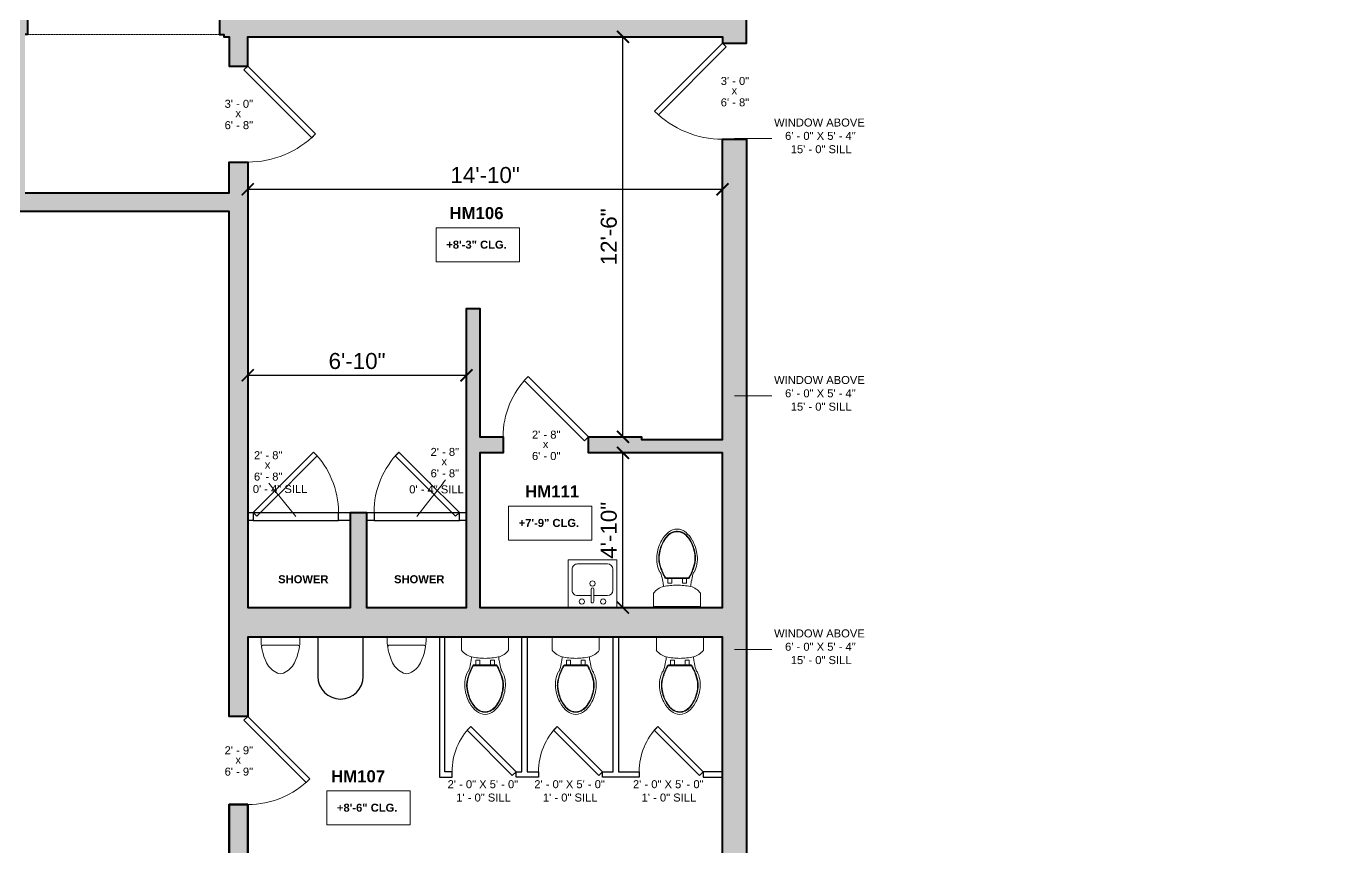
# Model space of a CAD drawing. Header units: inches. Extents: x -2078 to 106214, y -964 to 6385.
# Drawn here: x 73225.8 to 73717.9, y 3509.5 to 3817.1 of the extents above; entities that cross this region are included whole.
import ezdxf

# ---------------------------------------------------------------- set-up
doc = ezdxf.new("R2010")
doc.units = ezdxf.units.IN
doc.header["$MEASUREMENT"] = 0
doc.linetypes.add('Overhead', pattern=[0.15625, 0.09375, -0.0625])
for name, color, linetype, lineweight in [('A-ANNO', 2, 'Continuous', 5), ('A-ANNO-DIMS', 1, 'Continuous', 9), ('A-DETAIL-2', 20, 'Continuous', 25), ('A-DETL-THIN', 151, 'Continuous', 9), ('A-DOOR', 1, 'Continuous', 18), ('A-FIXT', 150, 'Continuous', 9), ('A-GENM', 13, 'Continuous', 9), ('A-WALL', 3, 'Continuous', 40)]:
    doc.layers.add(name, color=color, linetype=linetype, lineweight=lineweight)
doc.layers.add('A-HATCH', color=9, linetype='Continuous')
doc.styles.add('Arial_1', font='arial.ttf', dxfattribs={"height": 0.0625})
doc.styles.add('Arial_2', font='arial.ttf', dxfattribs={"height": 3})
doc.styles.add('Arial_B', font='arialbd.ttf', dxfattribs={"height": 4.5})
doc.styles.add('Arial_B_1', font='arialbd.ttf', dxfattribs={"height": 3})
doc.styles.add('JC', font='arial.ttf', dxfattribs={"height": 0.125})
doc.dimstyles.new('JC-DIMS', dxfattribs={"dimtxt": 0.125, "dimasz": 0.09375, "dimexe": 0.09375, "dimexo": 0.09375, "dimgap": 0.046875, "dimtad": 1, "dimdec": 1, "dimzin": 0, "dimdsep": 46, "dimlunit": 4, "dimtxsty": 'JC', "dimblk": 'ARCHTICK', "dimcen": 0.09, "dimclrd": 1, "dimclre": 1, "dimclrt": 256, "dimadec": 0, "dimazin": 0, "dimtfac": 1, "dimtdec": 1, "dimtofl": 0, "dimtmove": 1, "dimatfit": 3, "dimfxl": 1, "dimtolj": 1, "dimtzin": 0, "dimarcsym": 0})

# ---------------------------------------------------------------- blocks, each defined once
blk = doc.blocks.new('JC_DOOR_SINGLE PANEL - SINGLE DOOR-1455489-EXISTING FLOOR PLAN _HAMILTON GYM_')
at = {"layer": 'A-DOOR', "lineweight": 30}
for p, q in [((-8.25, -25.42), (15.09, -2.09)), ((16.5, -3.5), (-6.83, -26.83)), ((15.09, -2.09), (16.5, -3.5)), ((-6.83, -26.83), (-8.25, -25.42))]:
    blk.add_line(p, q, dxfattribs=at)
at = {"layer": 'A-DOOR', "lineweight": 9}
blk.add_arc((16.5, -3.5), 33, 180, 225, dxfattribs=at)
blk = doc.blocks.new('JC_SINGLE DOOR-NO TRIM - SINGLE DOOR-1483069-EXISTING FLOOR PLAN _HAMILTON GYM_')
at = {"layer": 'A-DOOR', "lineweight": 30}
for p, q in [((-6.63, 24.13), (-8.04, 22.71)), ((-8.04, 22.71), (14.59, 0.09)), ((16, 1.5), (-6.63, 24.13)), ((14.59, 0.09), (16, 1.5))]:
    blk.add_line(p, q, dxfattribs=at)
at = {"layer": 'A-DOOR', "lineweight": 9}
blk.add_arc((16, 1.5), 32, 135, 180, dxfattribs=at)
blk = doc.blocks.new('JC_SINGLE DOOR-NO TRIM - SINGLE DOOR-1483070-EXISTING FLOOR PLAN _HAMILTON GYM_')
at = {"layer": 'A-DOOR', "lineweight": 30}
for p, q in [((-8.04, -22.71), (14.59, -0.09)), ((16, -1.5), (-6.63, -24.13)), ((14.59, -0.09), (16, -1.5)), ((-6.63, -24.13), (-8.04, -22.71))]:
    blk.add_line(p, q, dxfattribs=at)
at = {"layer": 'A-DOOR', "lineweight": 9}
blk.add_arc((16, -1.5), 32, 180, 225, dxfattribs=at)
blk = doc.blocks.new('JC_SINGLE DOOR-NO TRIM - SINGLE DOOR-1468841-EXISTING FLOOR PLAN _HAMILTON GYM_')
at = {"layer": 'A-DOOR', "lineweight": 30}
for p, q in [((-6.63, 25.63), (-8.04, 24.21)), ((16, 3), (-6.63, 25.63)), ((-8.04, 24.21), (14.59, 1.59)), ((14.59, 1.59), (16, 3))]:
    blk.add_line(p, q, dxfattribs=at)
at = {"layer": 'A-DOOR', "lineweight": 9}
blk.add_arc((16, 3), 32, 135, 180, dxfattribs=at)
blk = doc.blocks.new('JC_SINGLE DOOR-NO TRIM - SINGLE DOOR-1456410-EXISTING FLOOR PLAN _HAMILTON GYM_')
at = {"layer": 'A-DOOR', "lineweight": 30}
for p, q in [((-8.87, -27.54), (16.59, -2.09)), ((18, -3.5), (-7.46, -28.96)), ((16.59, -2.09), (18, -3.5)), ((-7.46, -28.96), (-8.87, -27.54))]:
    blk.add_line(p, q, dxfattribs=at)
at = {"layer": 'A-DOOR', "lineweight": 9}
blk.add_arc((18, -3.5), 36, 180, 225, dxfattribs=at)
blk = doc.blocks.new('JC_OPENING DOOR - OPENING DOOR-1456730-EXISTING FLOOR PLAN _HAMILTON GYM_')
at = {"layer": 'A-DOOR', "linetype": 'Overhead'}
for p, q in [((35.68, 5), (-36.32, 5)), ((-36.32, -5), (35.68, -5))]:
    blk.add_line(p, q, dxfattribs=at)
at = {"layer": 'A-DOOR'}
for p, q in [((-36.32, 5), (-36.32, -5)), ((35.68, -5), (35.68, 5))]:
    blk.add_line(p, q, dxfattribs=at)
blk = doc.blocks.new('JC_DOOR_SINGLE PANEL - SINGLE DOOR-1488180-EXISTING FLOOR PLAN _HAMILTON GYM_')
at = {"layer": 'A-DOOR', "lineweight": 30}
for p, q in [((-7.46, 29.96), (-8.87, 28.54)), ((18, 4.5), (-7.46, 29.96)), ((-8.87, 28.54), (16.59, 3.09)), ((16.59, 3.09), (18, 4.5))]:
    blk.add_line(p, q, dxfattribs=at)
at = {"layer": 'A-DOOR', "lineweight": 9}
blk.add_arc((18, 4.5), 36, 135, 180, dxfattribs=at)
blk = doc.blocks.new('BEST_Toilet-Floor_Mount-KOHLER-Cimarron-K-5310 - Not A Type-See Type Catalog-832360-EXISTING FLOOR PLAN _HAMILTON GYM_')
at = {"layer": 'A-FIXT'}
for p, q in [((8.81, -1), (-8.81, -1)), ((-8.81, -1), (-8.81, -5.97)), ((8.81, -5.97), (8.81, -1)), ((-3.52, -9.7), (-1.99, -9.7)), ((-3.52, -9.7), (-3.52, -11.48)), ((-1.99, -11.48), (-1.99, -9.7)), ((1.99, -9.7), (3.52, -9.7)), ((1.99, -9.7), (1.99, -11.48)), ((3.52, -11.48), (3.52, -9.7)), ((4.25, -11.48), (-4.3, -11.48)), ((4.25, -11.78), (-4.3, -11.78))]:
    blk.add_line(p, q, dxfattribs=at)
for centre, radius, start, end in [((-3.19, -1.64), 7.1, 217.5906, 254.5518), ((-23.44, -6.86), 18.43, 349.205, 354.9347), ((0.79, 24.01), 33.02, 259.7563, 268.6223), ((-0.79, 24.01), 33.02, 271.3777, 280.2437), ((3.19, -1.64), 7.1, 285.4482, 322.4094), ((23.44, -6.86), 18.43, 185.0653, 190.795), ((3.26, -18.83), 10.9, 157.4214, 190.5786), ((-3.34, -16.09), 3.75, 141.6816, 157.4214), ((-7.65, -12.68), 1.75, 321.6816, 345.6648), ((-51.02, -1.6), 46.51, 345.6648, 349.205), ((-4.3, -11.77), 0.299, 90, 175.6962), ((4.25, -11.77), 0.299, 4.3025, 90), ((51.02, -1.6), 46.51, 190.795, 194.3352), ((7.65, -12.68), 1.75, 194.3352, 218.3184), ((3.34, -16.09), 3.75, 22.5786, 38.3184), ((-3.26, -18.83), 10.9, 349.4214, 22.5786), ((6.84, -18.72), 14.45, 188.417, 209.583), ((-6.84, -18.72), 14.45, 330.417, 351.583), ((3.58, -20.57), 10.69, 209.583, 230.417), ((0.06, -24.83), 5.17, 230.417, 269.359), ((-0.06, -24.83), 5.17, 270.641, 309.583), ((-3.58, -20.57), 10.69, 309.583, 330.417)]:
    blk.add_arc(centre, radius, start, end, dxfattribs=at)
for centre, major_axis, ratio, start_param, end_param in [((14.76, -22.69), (-6.72, 21.01), 0.99726, 0.748253, 0.914402), ((-4.29, -11.92), (-0.144, 0), 0.998055, 4.719691, 5.772222), ((4.25, -11.92), (0.144, 0), 0.99807, 0.508647, 1.561187), ((-14.8, -22.7), (5.52, 21.36), 0.996876, 5.312572, 5.478562), ((2.53, -19.12), (-5.56, 7.41), 0.998758, 0.685563, 1.075947), ((10.53, -21.15), (-5.73, 16.58), 0.997479, 0.891055, 0.994325), ((-10.58, -21.15), (5.42, 16.69), 0.997344, 5.270344, 5.373801), ((-2.58, -19.12), (5.48, 7.47), 0.998725, 5.196526, 5.58692), ((10.16, -17.99), (-7.42, 15.32), 0.996871, 1.268614, 1.423842), ((5.05, -19.56), (-6.32, 9.77), 0.999003, 1.302763, 1.707421), ((-5.1, -19.56), (6.48, 9.66), 0.999368, 4.593631, 4.996279), ((-10.22, -17.99), (7.53, 15.27), 0.997058, 4.86643, 5.021783), ((5.41, -19.26), (-8.84, 8.28), 0.998783, 1.463765, 1.511024), ((-5.46, -19.26), (8.86, 8.26), 0.998854, 4.77451, 4.823535)]:
    blk.add_ellipse(centre, major_axis=major_axis, ratio=ratio, start_param=start_param, end_param=end_param, dxfattribs=at)
for points in [[(-4.59, -11.75), (-4.9, -12.29), (-5.45, -13.39), (-5.92, -14.53), (-6.13, -15.11)], [(6.08, -15.1), (5.87, -14.53), (5.4, -13.39), (4.85, -12.29), (4.54, -11.75)], [(-6.66, -16.86), (-6.81, -17.46), (-6.98, -18.68), (-6.92, -19.92), (-6.82, -20.53)], [(-6.13, -15.11), (-6.23, -15.4), (-6.42, -15.97), (-6.59, -16.56), (-6.66, -16.86)], [(6.61, -16.86), (6.54, -16.56), (6.37, -15.97), (6.18, -15.39), (6.08, -15.1)], [(6.78, -20.53), (6.87, -19.92), (6.93, -18.68), (6.76, -17.46), (6.61, -16.86)], [(-6.82, -20.53), (-6.76, -20.97), (-6.59, -21.84), (-6.36, -22.7), (-6.22, -23.13)], [(-6.22, -23.13), (-5.98, -23.89), (-5.35, -25.36), (-4.43, -26.68), (-3.91, -27.28)], [(3.87, -27.26), (4.39, -26.66), (5.3, -25.35), (5.93, -23.89), (6.17, -23.13)], [(6.17, -23.13), (6.31, -22.7), (6.54, -21.84), (6.71, -20.97), (6.78, -20.53)], [(-3.91, -27.28), (-3.84, -27.35), (-3.72, -27.5), (-3.59, -27.64), (-3.52, -27.71)]]:
    blk.add_open_spline(points, degree=3, dxfattribs=at)
for points, knots in [([(-3.51, -27.71), (-3.33, -27.9), (-2.95, -28.25), (-2.07, -28.82), (-0.94, -29.2), (0.37, -29.25), (1.33, -29.05), (2.06, -28.75), (2.57, -28.47), (3.05, -28.12), (3.33, -27.86), (3.47, -27.71)], [0, 0, 0, 0, 0.1, 0.2, 0.4, 0.55, 0.7, 0.775, 0.85, 0.925, 1, 1, 1, 1]), ([(-3.37, -27.58), (-3.2, -27.76), (-2.83, -28.09), (-2.19, -28.5), (-1.5, -28.79), (-0.53, -29.04), (0.73, -29.04), (1.93, -28.63), (2.78, -28.09), (3.15, -27.76), (3.32, -27.58)], [0, 0, 0, 0, 0.1, 0.2, 0.3, 0.4, 0.6, 0.8, 0.9, 1, 1, 1, 1]), ([(3.47, -27.71), (3.53, -27.64), (3.67, -27.49), (3.8, -27.34), (3.87, -27.26)], [-1.50814179, -1.50814179, -1.50814179, -1.50814179, -1.48416303, -1.45965057, -1.45965057, -1.45965057, -1.45965057])]:
    blk.add_open_spline(points, degree=3, knots=knots, dxfattribs=at)
blk = doc.blocks.new('JC_DOOR_SINGLE PANEL - SINGLE DOOR-1483001-EXISTING FLOOR PLAN _HAMILTON GYM_')
at = {"layer": 'A-DOOR', "lineweight": 30}
for p, q in [((-4.97, 17.97), (-6.38, 16.56)), ((-6.38, 16.56), (10.59, -0.41)), ((12, 1), (-4.97, 17.97)), ((10.59, -0.41), (12, 1))]:
    blk.add_line(p, q, dxfattribs=at)
at = {"layer": 'A-DOOR', "lineweight": 9}
blk.add_arc((12, 1), 24, 135, 180, dxfattribs=at)
blk = doc.blocks.new('BEST_Toilet-Floor_Mount-KOHLER-Cimarron-K-5310 - Not A Type-See Type Catalog-V4-EXISTING FLOOR PLAN _HAMILTON GYM_')
at = {"layer": 'A-FIXT'}
for p, q in [((-8.81, -1), (-8.81, -5.97)), ((8.81, -5.97), (8.81, -1)), ((-3.52, -9.7), (-1.99, -9.7)), ((-3.52, -9.7), (-3.52, -11.48)), ((-1.99, -11.48), (-1.99, -9.7)), ((1.99, -9.7), (3.52, -9.7)), ((1.99, -9.7), (1.99, -11.48)), ((3.52, -11.48), (3.52, -9.7)), ((4.25, -11.48), (-4.3, -11.48)), ((4.25, -11.78), (-4.3, -11.78))]:
    blk.add_line(p, q, dxfattribs=at)
for centre, radius, start, end in [((-3.19, -1.64), 7.1, 217.5906, 254.5518), ((-23.44, -6.86), 18.43, 349.205, 354.9347), ((0.79, 24.01), 33.02, 259.7563, 268.6223), ((-0.79, 24.01), 33.02, 271.3777, 280.2437), ((3.19, -1.64), 7.1, 285.4482, 322.4094), ((23.44, -6.86), 18.43, 185.0653, 190.795), ((3.26, -18.83), 10.9, 157.4214, 190.5786), ((-3.34, -16.09), 3.75, 141.6816, 157.4214), ((-7.65, -12.68), 1.75, 321.6816, 345.6648), ((-51.02, -1.6), 46.51, 345.6648, 349.205), ((-4.3, -11.77), 0.299, 90, 175.6962), ((4.25, -11.77), 0.299, 4.3025, 90), ((51.02, -1.6), 46.51, 190.795, 194.3352), ((7.65, -12.68), 1.75, 194.3352, 218.3184), ((3.34, -16.09), 3.75, 22.5786, 38.3184), ((-3.26, -18.83), 10.9, 349.4214, 22.5786), ((6.84, -18.72), 14.45, 188.417, 209.583), ((-6.84, -18.72), 14.45, 330.417, 351.583), ((3.58, -20.57), 10.69, 209.583, 230.417), ((0.06, -24.83), 5.17, 230.417, 269.359), ((-0.06, -24.83), 5.17, 270.641, 309.583), ((-3.58, -20.57), 10.69, 309.583, 330.417)]:
    blk.add_arc(centre, radius, start, end, dxfattribs=at)
for centre, major_axis, ratio, start_param, end_param in [((14.76, -22.69), (-6.72, 21.01), 0.99726, 0.748253, 0.914402), ((-4.29, -11.92), (-0.144, 0), 0.998055, 4.719691, 5.772222), ((4.25, -11.92), (0.144, 0), 0.99807, 0.508647, 1.561187), ((-14.8, -22.7), (5.52, 21.36), 0.996876, 5.312572, 5.478562), ((2.53, -19.12), (-5.56, 7.41), 0.998758, 0.685563, 1.075947), ((10.53, -21.15), (-5.73, 16.58), 0.997479, 0.891055, 0.994325), ((-10.58, -21.15), (5.42, 16.69), 0.997344, 5.270344, 5.373801), ((-2.58, -19.12), (5.48, 7.47), 0.998725, 5.196526, 5.58692), ((10.16, -17.99), (-7.42, 15.32), 0.996871, 1.268614, 1.423842), ((5.05, -19.56), (-6.32, 9.77), 0.999003, 1.302763, 1.707421), ((-5.1, -19.56), (6.48, 9.66), 0.999368, 4.593631, 4.996279), ((-10.22, -17.99), (7.53, 15.27), 0.997058, 4.86643, 5.021783), ((5.41, -19.26), (-8.84, 8.28), 0.998783, 1.463765, 1.511024), ((-5.46, -19.26), (8.86, 8.26), 0.998854, 4.77451, 4.823535)]:
    blk.add_ellipse(centre, major_axis=major_axis, ratio=ratio, start_param=start_param, end_param=end_param, dxfattribs=at)
for points in [[(-4.59, -11.75), (-4.9, -12.29), (-5.45, -13.39), (-5.92, -14.53), (-6.13, -15.11)], [(6.08, -15.1), (5.87, -14.53), (5.4, -13.39), (4.85, -12.29), (4.54, -11.75)], [(-6.66, -16.86), (-6.81, -17.46), (-6.98, -18.68), (-6.92, -19.92), (-6.82, -20.53)], [(-6.13, -15.11), (-6.23, -15.4), (-6.42, -15.97), (-6.59, -16.56), (-6.66, -16.86)], [(6.61, -16.86), (6.54, -16.56), (6.37, -15.97), (6.18, -15.39), (6.08, -15.1)], [(6.78, -20.53), (6.87, -19.92), (6.93, -18.68), (6.76, -17.46), (6.61, -16.86)], [(-6.82, -20.53), (-6.76, -20.97), (-6.59, -21.84), (-6.36, -22.7), (-6.22, -23.13)], [(-6.22, -23.13), (-5.98, -23.89), (-5.35, -25.36), (-4.43, -26.68), (-3.91, -27.28)], [(3.87, -27.26), (4.39, -26.66), (5.3, -25.35), (5.93, -23.89), (6.17, -23.13)], [(6.17, -23.13), (6.31, -22.7), (6.54, -21.84), (6.71, -20.97), (6.78, -20.53)], [(-3.91, -27.28), (-3.84, -27.35), (-3.72, -27.5), (-3.59, -27.64), (-3.52, -27.71)]]:
    blk.add_open_spline(points, degree=3, dxfattribs=at)
for points, knots in [([(-3.51, -27.71), (-3.33, -27.9), (-2.95, -28.25), (-2.07, -28.82), (-0.94, -29.2), (0.37, -29.25), (1.33, -29.05), (2.06, -28.75), (2.57, -28.47), (3.05, -28.12), (3.33, -27.86), (3.47, -27.71)], [0, 0, 0, 0, 0.1, 0.2, 0.4, 0.55, 0.7, 0.775, 0.85, 0.925, 1, 1, 1, 1]), ([(-3.37, -27.58), (-3.2, -27.76), (-2.83, -28.09), (-2.19, -28.5), (-1.5, -28.79), (-0.53, -29.04), (0.73, -29.04), (1.93, -28.63), (2.78, -28.09), (3.15, -27.76), (3.32, -27.58)], [0, 0, 0, 0, 0.1, 0.2, 0.3, 0.4, 0.6, 0.8, 0.9, 1, 1, 1, 1]), ([(3.47, -27.71), (3.53, -27.64), (3.67, -27.49), (3.8, -27.34), (3.87, -27.26)], [-1.50814179, -1.50814179, -1.50814179, -1.50814179, -1.48416303, -1.45965057, -1.45965057, -1.45965057, -1.45965057])]:
    blk.add_open_spline(points, degree=3, knots=knots, dxfattribs=at)
blk = doc.blocks.new('Sanitary-Equipment_Duravit_Urinal-Ben_084737 - 084737 White Alpin-1480510-EXISTING FLOOR PLAN _HAMILTON GYM_')
at = {"layer": 'A-GENM'}
blk.add_line((11.57, 8.62), (-1.72, 8.62), dxfattribs=at)
for centre, radius, start, end in [((18.16, 6.17), 20.54, 154.1354, 181.8646), ((6.98, 11.59), 8.11, 113.3348, 154.1354), ((4.92, 16.36), 2.91, 66.6652, 113.3348), ((2.86, 11.59), 8.11, 25.8646, 66.6652), ((-8.32, 6.17), 20.54, 358.1354, 25.8646), ((-1.72, 9.06), 0.441, 180, 270), ((11.57, 9.06), 0.441, 270, 360)]:
    blk.add_arc(centre, radius, start, end, dxfattribs=at)
blk = doc.blocks.new('JC_KITCHEN SINK - SINK-1484501-EXISTING FLOOR PLAN _HAMILTON GYM_')
at = {"layer": 'A-FIXT'}
for p, q in [((-8.48, 9.04), (-8.48, -8.86)), ((0.12, 6.79), (0.12, 2.09)), ((1.12, 6.79), (1.12, 2.09)), ((9.72, -8.86), (9.72, 9.04)), ((-6.98, 2.54), (-6.98, -5.36)), ((0.12, 4.54), (-4.98, 4.54)), ((6.22, 4.54), (1.12, 4.54)), ((8.22, -5.36), (8.22, 2.54)), ((-8.48, -8.86), (9.72, -8.86)), ((-4.98, -7.36), (6.22, -7.36))]:
    blk.add_line(p, q, dxfattribs=at)
for centre, radius, start, end in [((-3.38, 6.79), 1, 360, 180), ((-3.38, 6.79), 1, 180, 0), ((0.62, 6.79), 0.5, 360, 180), ((4.62, 6.79), 1, 360, 180), ((4.62, 6.79), 1, 180, 360), ((-4.98, 2.54), 2, 90, 180), ((0.62, 0), 1, 360, 180), ((0.62, 0), 1, 180, 0), ((0.62, 2.09), 0.5, 180, 0), ((6.22, 2.54), 2, 360, 90), ((-4.98, -5.36), 2, 180, 270), ((6.22, -5.36), 2, 270, 0)]:
    blk.add_arc(centre, radius, start, end, dxfattribs=at)
blk = doc.blocks.new('_ArchTick')
at = {"color": 0, "linetype": 'ByBlock', "const_width": 0.15}
blk.add_lwpolyline([(-0.5, -0.5), (0.5, 0.5)], dxfattribs=at)
blk = doc.blocks.new('*D2762')
at = {"layer": 'A-ANNO-DIMS', "color": 1, "lineweight": -2, "transparency": 16777216}
for p, q in [((73308.86, 3755.96), (73486.86, 3755.96)), ((73308.86, 3755.7), (73308.86, 3751.46)), ((73486.86, 3755.7), (73486.86, 3751.46))]:
    blk.add_line(p, q, dxfattribs=at)
at = {"layer": 'Defpoints', "color": 0, "transparency": 16777216}
for p in [(73308.86, 3760.2), (73486.86, 3760.2), (73486.86, 3755.96)]:
    blk.add_point(p, dxfattribs=at)
at = {"layer": 'A-ANNO-DIMS', "color": 1, "lineweight": -2, "transparency": 16777216, "xscale": 4.5, "yscale": 4.5, "zscale": 4.5, "rotation": 180}
blk.add_blockref('_ArchTick', (73308.86, 3755.96), dxfattribs=at)
at = {"layer": 'A-ANNO-DIMS', "color": 1, "lineweight": -2, "transparency": 16777216, "xscale": 4.5, "yscale": 4.5, "zscale": 4.5}
blk.add_blockref('_ArchTick', (73486.86, 3755.96), dxfattribs=at)
at = {"layer": 'A-ANNO-DIMS', "color": 2, "transparency": 16777216, "insert": (73397.86, 3761.27), "char_height": 6, "width": 0.5739, "attachment_point": 5, "style": 'JC'}
blk.add_mtext('\\A1;14\'-10"', dxfattribs=at)
blk = doc.blocks.new('*D2739')
at = {"layer": 'A-ANNO-DIMS', "color": 1, "lineweight": -2, "transparency": 16777216}
for p, q in [((73449.55, 3663.13), (73449.55, 3813.13)), ((73449.81, 3813.13), (73454.05, 3813.13)), ((73449.81, 3663.13), (73454.05, 3663.13))]:
    blk.add_line(p, q, dxfattribs=at)
at = {"layer": 'Defpoints', "color": 0, "transparency": 16777216}
for p in [(73445.31, 3813.13), (73449.55, 3813.13), (73445.31, 3663.13)]:
    blk.add_point(p, dxfattribs=at)
at = {"layer": 'A-ANNO-DIMS', "color": 1, "lineweight": -2, "transparency": 16777216, "xscale": 4.5, "yscale": 4.5, "zscale": 4.5}
for p, rotation in [((73449.55, 3813.13), 90), ((73449.55, 3663.13), 270)]:
    blk.add_blockref('_ArchTick', p, dxfattribs=dict(at, rotation=rotation))
at = {"layer": 'A-ANNO-DIMS', "color": 2, "transparency": 16777216, "insert": (73444.24, 3738.13), "char_height": 6, "width": 0.4874, "attachment_point": 5, "rotation": 90, "style": 'JC'}
blk.add_mtext('\\A1;12\'-6"', dxfattribs=at)
blk = doc.blocks.new('*D2740')
at = {"layer": 'A-ANNO-DIMS', "color": 1, "lineweight": -2, "transparency": 16777216}
for p, q in [((73449.55, 3599.13), (73449.55, 3657.13)), ((73449.81, 3657.13), (73454.05, 3657.13)), ((73449.81, 3599.13), (73454.05, 3599.13))]:
    blk.add_line(p, q, dxfattribs=at)
at = {"layer": 'Defpoints', "color": 0, "transparency": 16777216}
for p in [(73445.31, 3657.13), (73449.55, 3657.13), (73445.31, 3599.13)]:
    blk.add_point(p, dxfattribs=at)
at = {"layer": 'A-ANNO-DIMS', "color": 1, "lineweight": -2, "transparency": 16777216, "xscale": 4.5, "yscale": 4.5, "zscale": 4.5}
for p, rotation in [((73449.55, 3657.13), 90), ((73449.55, 3599.13), 270)]:
    blk.add_blockref('_ArchTick', p, dxfattribs=dict(at, rotation=rotation))
at = {"layer": 'A-ANNO-DIMS', "color": 2, "transparency": 16777216, "insert": (73444.24, 3628.13), "char_height": 6, "width": 0.4874, "attachment_point": 5, "rotation": 90, "style": 'JC'}
blk.add_mtext('\\A1;4\'-10"', dxfattribs=at)
blk = doc.blocks.new('*D2741')
at = {"layer": 'A-ANNO-DIMS', "color": 1, "lineweight": -2, "transparency": 16777216}
for p, q in [((73308.86, 3686.23), (73390.86, 3686.23)), ((73308.86, 3685.98), (73308.86, 3681.73)), ((73390.86, 3685.98), (73390.86, 3681.73))]:
    blk.add_line(p, q, dxfattribs=at)
at = {"layer": 'Defpoints', "color": 0, "transparency": 16777216}
for p in [(73308.86, 3690.48), (73390.86, 3690.48), (73390.86, 3686.23)]:
    blk.add_point(p, dxfattribs=at)
at = {"layer": 'A-ANNO-DIMS', "color": 1, "lineweight": -2, "transparency": 16777216, "xscale": 4.5, "yscale": 4.5, "zscale": 4.5, "rotation": 180}
blk.add_blockref('_ArchTick', (73308.86, 3686.23), dxfattribs=at)
at = {"layer": 'A-ANNO-DIMS', "color": 1, "lineweight": -2, "transparency": 16777216, "xscale": 4.5, "yscale": 4.5, "zscale": 4.5}
blk.add_blockref('_ArchTick', (73390.86, 3686.23), dxfattribs=at)
at = {"layer": 'A-ANNO-DIMS', "color": 2, "transparency": 16777216, "insert": (73349.86, 3691.55), "char_height": 6, "width": 0.4874, "attachment_point": 5, "style": 'JC'}
blk.add_mtext('\\A1;6\'-10"', dxfattribs=at)
blk = doc.blocks.new('JC- existing door Tag_quad - JC- existing door Tag_quad-839775-EXISTING FLOOR PLAN _HAMILTON GYM_')
at = {"layer": 'A-ANNO', "insert": (-0.023, 0.038), "char_height": 0.0625, "width": 0.0505, "attachment_point": 1, "style": 'Arial_1', "bg_fill": 3, "box_fill_scale": 1.25, "bg_fill_color": 256, "bg_fill_true_color": 13158600, "bg_fill_transparency": 0}
blk.add_mtext('x', dxfattribs=at)

msp = doc.modelspace()

# ---------------------------------------------------------------- linework, layer by layer
at = {"layer": 'A-ANNO', "lineweight": 9}
for p, q in [((73505.318, 3774.984), (73491.318, 3774.984)), ((73505.318, 3678.484), (73491.318, 3678.484)), ((73505.318, 3583.484), (73491.318, 3583.484))]:
    msp.add_line(p, q, dxfattribs=at)
at = {"layer": 'A-ANNO', "flags": 128}
for points in [[(73379.472, 3741.549), (73410.774, 3741.549), (73410.774, 3728.748), (73379.472, 3728.748)], [(73406.616, 3637.229), (73437.918, 3637.229), (73437.918, 3624.428), (73406.616, 3624.428)], [(73338.473, 3530.479), (73369.775, 3530.479), (73369.775, 3517.678), (73338.473, 3517.678)]]:
    msp.add_lwpolyline(points, close=True, dxfattribs=at)
at = {"layer": 'A-DETAIL-2'}
for p, q in [((73310.887, 3634.823), (73342.887, 3634.823)), ((73310.887, 3631.823), (73342.887, 3631.823)), ((73356.204, 3634.823), (73388.204, 3634.823)), ((73356.204, 3631.823), (73388.204, 3631.823)), ((73335.151, 3588.127), (73335.151, 3573.377)), ((73352.151, 3573.377), (73352.151, 3588.127))]:
    msp.add_line(p, q, dxfattribs=at)
for points in [[(73308.858, 3634.823), (73310.887, 3634.823), (73310.887, 3631.823), (73308.858, 3631.823)], [(73347.401, 3631.823), (73342.887, 3631.823), (73342.887, 3634.823), (73347.401, 3634.823)], [(73353.401, 3634.823), (73356.204, 3634.823), (73356.204, 3631.823), (73353.401, 3631.823)], [(73390.858, 3631.823), (73388.204, 3631.823), (73388.204, 3634.823), (73390.858, 3634.823)], [(73380.705, 3588.127), (73380.705, 3535.62), (73385.455, 3535.62), (73385.455, 3537.62), (73382.705, 3537.62), (73382.705, 3588.127)], [(73413.608, 3588.127), (73413.608, 3537.62), (73417.858, 3537.62), (73417.858, 3535.62), (73409.455, 3535.62), (73409.455, 3537.62), (73411.608, 3537.62), (73411.608, 3588.127)], [(73447.858, 3588.127), (73447.858, 3537.62), (73455.608, 3537.62), (73455.608, 3535.62), (73441.858, 3535.62), (73441.858, 3537.62), (73445.858, 3537.62), (73445.858, 3588.127)], [(73486.858, 3537.62), (73479.608, 3537.62), (73479.608, 3535.62), (73486.858, 3535.62)]]:
    msp.add_lwpolyline(points, dxfattribs=at)
msp.add_arc((73343.651, 3573.377), 8.5, 180, 0, dxfattribs=at)
at = {"layer": 'A-DETL-THIN'}
msp.add_line((73352.151, 3588.127), (73335.151, 3588.127), dxfattribs=at)
at = {"layer": 'A-WALL'}
for points in [[(73298.269, 3824.006), (73298.269, 3814.006), (73299.858, 3814.006), (73299.858, 3813.127), (73301.858, 3813.127), (73301.858, 3802.148), (73308.858, 3802.148), (73308.858, 3813.127), (73486.858, 3813.127), (73486.858, 3810.709), (73495.858, 3810.709), (73495.858, 3838.209)], [(73226.269, 3824.006), (73226.269, 3814.006), (73225.4, 3814.006)]]:
    msp.add_lwpolyline(points, dxfattribs=at)
at = {"layer": 'A-WALL', "lineweight": 60}
msp.add_lwpolyline([(73125.858, 3455.001), (73125.858, 3472.001), (73301.858, 3472.001), (73301.858, 3470.001), (73375.108, 3470.001), (73375.108, 3465.251), (73381.108, 3465.251), (73381.108, 3470.001), (73417.858, 3470.001), (73417.858, 3478.001), (73308.858, 3478.001), (73308.858, 3525.323), (73301.858, 3525.323), (73301.858, 3480.001), (73117.858, 3480.001), (73117.858, 3455.001)], close=True, dxfattribs=at)

# ---------------------------------------------------------------- block references
at = {"layer": 'A-DOOR'}
for name, p in [('JC_OPENING DOOR - OPENING DOOR-1456730-EXISTING FLOOR PLAN _HAMILTON GYM_', (73262.591, 3819.006)), ('JC_DOOR_SINGLE PANEL - SINGLE DOOR-1483001-EXISTING FLOOR PLAN _HAMILTON GYM_', (73397.455, 3536.62)), ('JC_DOOR_SINGLE PANEL - SINGLE DOOR-1483001-EXISTING FLOOR PLAN _HAMILTON GYM_', (73429.858, 3536.62)), ('JC_DOOR_SINGLE PANEL - SINGLE DOOR-1483001-EXISTING FLOOR PLAN _HAMILTON GYM_', (73467.608, 3536.62))]:
    msp.add_blockref(name, p, dxfattribs=at)
at = {"layer": 'A-FIXT', "rotation": 180}
for name, p in [('BEST_Toilet-Floor_Mount-KOHLER-Cimarron-K-5310 - Not A Type-See Type Catalog-832360-EXISTING FLOOR PLAN _HAMILTON GYM_', (73469.822, 3598.576)), ('JC_KITCHEN SINK - SINK-1484501-EXISTING FLOOR PLAN _HAMILTON GYM_', (73438.731, 3608.172)), ('Sanitary-Equipment_Duravit_Urinal-Ben_084737 - 084737 White Alpin-1480510-EXISTING FLOOR PLAN _HAMILTON GYM_', (73326.069, 3593.627)), ('Sanitary-Equipment_Duravit_Urinal-Ben_084737 - 084737 White Alpin-1480510-EXISTING FLOOR PLAN _HAMILTON GYM_', (73373.336, 3593.627))]:
    msp.add_blockref(name, p, dxfattribs=at)
at = {"layer": 'A-FIXT'}
for p in [(73397.858, 3589.127), (73431.858, 3589.127), (73470.858, 3589.127)]:
    msp.add_blockref('BEST_Toilet-Floor_Mount-KOHLER-Cimarron-K-5310 - Not A Type-See Type Catalog-V4-EXISTING FLOOR PLAN _HAMILTON GYM_', p, dxfattribs=at)

# ---------------------------------------------------------------- texts
at = {"layer": 'A-ANNO', "char_height": 3, "attachment_point": 1, "style": 'Arial_2', "bg_fill": 3, "box_fill_scale": 1.25, "bg_fill_color": 256, "bg_fill_true_color": 13158600, "bg_fill_transparency": 0}
for s, insert, width in [('3\' - 0"', (73486.193, 3798.062), 13.4835), ('3\' - 0"', (73300.193, 3789.501), 13.4835), ('6\' - 8"', (73486.193, 3790.051), 13.4835), ('6\' - 8"', (73300.193, 3781.49), 13.4835), ('2\' - 8"', (73415.418, 3665.48), 13.4835), ('2\' - 8"', (73311.195, 3657.767), 13.4835), ('2\' - 8"', (73377.414, 3659.01), 13.4835), ('6\' - 0"', (73415.418, 3657.469), 13.4835), ('0\' - 4" SILL', (73310.766, 3645.102), 20.37882), ('0\' - 4" SILL', (73369.41, 3644.982), 20.37882), ('2\' - 9"', (73300.193, 3547.176), 13.4835), ('6\' - 9"', (73300.193, 3539.165), 13.4835)]:
    msp.add_mtext(s, dxfattribs=dict(at, insert=insert, width=width))
at = {"layer": 'A-ANNO', "attachment_point": 1}
for s, insert, char_height, width, style in [('WINDOW ABOVE', (73506.195, 3782.476), 3, 43.4805, 'Arial_2'), ('6\' - 0" X 5\' - 4"', (73510.32, 3777.476), 3, 33.4815, 'Arial_2'), ('15\' - 0" SILL', (73512.445, 3772.476), 3, 28.482, 'Arial_2'), ('HM106', (73384.497, 3749.281), 4.5, 30.603, 'Arial_B'), ('+8\'-3" CLG.', (73383.312, 3736.709), 3, 28.482, 'Arial_B_1'), ('WINDOW ABOVE', (73506.195, 3685.976), 3, 43.4805, 'Arial_2'), ('6\' - 0" X 5\' - 4"', (73510.32, 3680.976), 3, 33.4815, 'Arial_2'), ('15\' - 0" SILL', (73512.445, 3675.976), 3, 28.482, 'Arial_2'), ('HM111', (73412.858, 3644.942), 4.5, 30.603, 'Arial_B'), ('+7\'-9" CLG.', (73410.456, 3632.389), 3, 28.482, 'Arial_B_1'), ('SHOWER', (73320.274, 3611.283), 3, 28.482, 'Arial_B_1'), ('SHOWER', (73363.731, 3611.283), 3, 28.482, 'Arial_B_1'), ('WINDOW ABOVE', (73506.195, 3590.976), 3, 43.4805, 'Arial_2'), ('6\' - 0" X 5\' - 4"', (73510.32, 3585.976), 3, 33.4815, 'Arial_2'), ('15\' - 0" SILL', (73512.445, 3580.976), 3, 28.482, 'Arial_2'), ('HM107', (73340.106, 3538.168), 4.5, 33.936, 'Arial_B'), ('2\' - 0" X 5\' - 0"', (73383.791, 3534.45), 3, 33.4815, 'Arial_2'), ('2\' - 0" X 5\' - 0"', (73416.291, 3534.45), 3, 33.4815, 'Arial_2'), ('2\' - 0" X 5\' - 0"', (73453.291, 3534.45), 3, 33.4815, 'Arial_2'), ('1\' - 0" SILL', (73387.041, 3529.45), 3, 25.6035, 'Arial_2'), ('1\' - 0" SILL', (73419.541, 3529.45), 3, 25.6035, 'Arial_2'), ('1\' - 0" SILL', (73456.541, 3529.45), 3, 25.6035, 'Arial_2'), ('+8\'-6" CLG.', (73342.313, 3525.639), 3, 28.482, 'Arial_B_1')]:
    msp.add_mtext(s, dxfattribs=dict(at, insert=insert, char_height=char_height, width=width, style=style))

# ---------------------------------------------------------------- dimensions: what is measured, and where the dimension line sits
at = {"layer": 'A-ANNO-DIMS'}
for base, p1, p2, picture, middle in [((73449.55, 3813.127), (73445.307, 3663.127), (73445.307, 3813.127), '*D2739', (73444.236, 3738.127)), ((73449.55, 3657.127), (73445.307, 3599.127), (73445.307, 3657.127), '*D2740', (73444.236, 3628.127))]:
    dim = msp.add_linear_dim(base=base, p1=p1, p2=p2, angle=90, dimstyle='JC-DIMS', override={"dimclrt": 2}, dxfattribs=at)
    dim.commit()
    dim.dimension.update_dxf_attribs({"geometry": picture, "text_midpoint": middle})
for base, p1, p2, picture, middle in [((73486.858, 3755.96), (73308.858, 3760.203), (73486.858, 3760.203), '*D2762', (73397.858, 3761.274)), ((73390.858, 3686.233), (73308.858, 3690.475), (73390.858, 3690.475), '*D2741', (73349.858, 3691.546))]:
    dim = msp.add_linear_dim(base=base, p1=p1, p2=p2, dimstyle='JC-DIMS', override={"dimclrt": 2}, dxfattribs=at)
    dim.commit()
    dim.dimension.update_dxf_attribs({"geometry": picture, "text_midpoint": middle})

# ---------------------------------------------------------------- next in the draw order: block references
at = {"layer": 'A-DOOR', "rotation": 89.99999999999991}
for name, p in [('JC_DOOR_SINGLE PANEL - SINGLE DOOR-1488180-EXISTING FLOOR PLAN _HAMILTON GYM_', (73491.358, 3792.709)), ('JC_SINGLE DOOR-NO TRIM - SINGLE DOOR-1456410-EXISTING FLOOR PLAN _HAMILTON GYM_', (73305.358, 3784.148)), ('JC_DOOR_SINGLE PANEL - SINGLE DOOR-1455489-EXISTING FLOOR PLAN _HAMILTON GYM_', (73305.358, 3541.823))]:
    msp.add_blockref(name, p, dxfattribs=at)
at = {"layer": 'A-DOOR'}
msp.add_blockref('JC_SINGLE DOOR-NO TRIM - SINGLE DOOR-1468841-EXISTING FLOOR PLAN _HAMILTON GYM_', (73420.582, 3660.127), dxfattribs=at)

# ---------------------------------------------------------------- next in the draw order: texts
at = {"layer": 'A-ANNO', "char_height": 3, "width": 13.4835, "attachment_point": 1, "style": 'Arial_2', "bg_fill": 3, "box_fill_scale": 1.25, "bg_fill_color": 256, "bg_fill_true_color": 13158600, "bg_fill_transparency": 0}
for insert in [(73377.414, 3650.999), (73311.195, 3649.755)]:
    msp.add_mtext('6\' - 8"', dxfattribs=dict(at, insert=insert))

# ---------------------------------------------------------------- next in the draw order: hatches: boundary and pattern name
at = {"layer": 'A-HATCH'}
h = msp.add_hatch(color=256, dxfattribs=at)
h.dxf.hatch_style = 1
h.paths.add_polyline_path([(74328.858, 4376.984), (74328.858, 4383.984), (74207.687, 4383.984), (74207.687, 4397.777), (74191.187, 4397.777), (74191.187, 4386.777), (74197.687, 4386.777), (74197.687, 4376.984), (74307.858, 4376.984), (74307.858, 3265.151), (74199.608, 3265.151), (74199.608, 3253.401), (74192.108, 3253.401), (74192.108, 3242.401), (74209.608, 3242.401), (74209.608, 3256.151), (74328.858, 3256.151)])
h.paths.add_polyline_path([(74134.187, 4397.777), (73485.687, 4397.777), (73485.687, 4386.777), (73486.858, 4386.777), (73486.858, 4377.777), (73496.858, 4377.777), (73496.858, 4386.777), (74134.187, 4386.777)])
h.paths.add_polyline_path([(73497.687, 4420.127), (73489.242, 4420.127), (73489.242, 4410.127), (73497.687, 4410.127)])
h.paths.add_polyline_path([(73448.242, 4420.127), (73441.242, 4420.127), (73441.242, 4407.127), (73448.242, 4407.127)])
h.paths.add_polyline_path([(73400.242, 4420.127), (73392.242, 4420.127), (73392.242, 4407.127), (73400.242, 4407.127)])
h.paths.add_polyline_path([(73351.242, 4420.127), (73345.242, 4420.127), (73345.242, 4407.127), (73351.242, 4407.127)])
h.paths.add_polyline_path([(73304.242, 4420.127), (73297.242, 4420.127), (73297.242, 4407.127), (73304.242, 4407.127)])
h.paths.add_polyline_path([(73256.242, 4420.127), (73249.242, 4420.127), (73249.242, 4407.127), (73256.242, 4407.127)])
h.paths.add_polyline_path([(73208.242, 4420.127), (73201.242, 4420.127), (73201.242, 4407.127), (73208.242, 4407.127)])
h.paths.add_polyline_path([(73160.242, 4420.127), (73152.242, 4420.127), (73152.242, 4407.127), (73160.242, 4407.127)])
h.paths.add_polyline_path([(73111.242, 4420.127), (73105.242, 4420.127), (73105.242, 4407.127), (73111.242, 4407.127)])
h.paths.add_polyline_path([(73064.242, 4420.127), (72862.687, 4420.127), (72862.687, 4407.127), (73057.242, 4407.127), (73057.242, 4402.328), (73063.242, 4402.328), (73063.242, 4407.127), (73064.242, 4407.127)])
h.paths.add_polyline_path([(73063.242, 4330.328), (73057.242, 4330.328), (73057.242, 4327.627), (73063.242, 4327.627)])
h.paths.add_polyline_path([(72907.575, 4232.127), (73207.382, 4232.127), (73207.382, 4220.127), (73235.382, 4220.127), (73235.382, 4241.127), (73063.242, 4241.127), (73063.242, 4255.627), (73057.242, 4255.627), (73057.242, 4241.127), (72857.682, 4241.127), (72857.682, 4192.698), (72857.682, 4120.377), (72870.682, 4120.377), (72870.682, 4192.698), (72907.575, 4192.698)])
h.paths.add_polyline_path([(73496.858, 4319.777), (73486.858, 4319.777), (73486.858, 4312.277), (73496.858, 4312.277)])
h.paths.add_polyline_path([(73496.858, 4254.277), (73486.858, 4254.277), (73486.858, 4241.127), (73343.637, 4241.127), (73343.637, 4235.127), (73346.887, 4235.127), (73346.887, 4205.127), (73352.887, 4205.127), (73352.887, 4235.127), (73486.858, 4235.127), (73486.858, 4164.127), (73308.858, 4164.127), (73308.858, 4235.127), (73311.637, 4235.127), (73311.637, 4241.127), (73295.608, 4241.127), (73295.608, 4220.127), (73299.858, 4220.127), (73299.858, 3824.006), (73298.269, 3824.006), (73298.269, 3814.006), (73299.858, 3814.006), (73299.858, 3813.127), (73301.858, 3813.127), (73301.858, 3802.148), (73308.858, 3802.148), (73308.858, 3813.127), (73486.858, 3813.127), (73486.858, 3810.709), (73495.858, 3810.709), (73495.858, 3838.209), (73486.858, 3838.209), (73486.858, 3820.127), (73308.858, 3820.127), (73308.858, 3981.127), (73363.858, 3981.127), (73363.858, 3987.127), (73308.858, 3987.127), (73308.858, 4158.127), (73486.858, 4158.127), (73486.858, 3987.127), (73399.858, 3987.127), (73399.858, 3981.127), (73486.858, 3981.127), (73486.858, 3874.209), (73495.858, 3874.209), (73495.858, 4190.277), (73496.858, 4190.277)])
h.paths.add_polyline_path([(72870.682, 4078.377), (72857.682, 4078.377), (72857.682, 4072.377), (72870.682, 4072.377)])
h.paths.add_polyline_path([(72870.682, 4030.377), (72857.682, 4030.377), (72857.682, 4023.487), (72870.682, 4023.487)])
h.paths.add_polyline_path([(72870.682, 3981.487), (72857.682, 3981.487), (72857.682, 3976.487), (72870.682, 3976.487)])
h.paths.add_polyline_path([(72870.682, 3934.487), (72857.682, 3934.487), (72857.682, 3928.487), (72870.682, 3928.487)])
h.paths.add_polyline_path([(72870.682, 3886.487), (72857.682, 3886.487), (72857.682, 3814.006), (73217.4, 3814.006), (73217.4, 3747.588), (73301.858, 3747.588), (73301.858, 3558.323), (73308.858, 3558.323), (73308.858, 3588.127), (73486.858, 3588.127), (73486.858, 3478.001), (73450.858, 3478.001), (73450.858, 3470.001), (73486.858, 3470.001), (73486.858, 3396.638), (73495.858, 3396.638), (73495.858, 3774.709), (73486.858, 3774.709), (73486.858, 3662.127), (73456.529, 3662.127), (73456.529, 3663.127), (73436.582, 3663.127), (73436.582, 3657.127), (73486.858, 3657.127), (73486.858, 3599.127), (73395.858, 3599.127), (73395.858, 3657.127), (73404.582, 3657.127), (73404.582, 3663.127), (73395.858, 3663.127), (73395.858, 3711.323), (73390.858, 3711.323), (73390.858, 3634.823), (73390.858, 3631.823), (73390.858, 3599.127), (73353.401, 3599.127), (73353.401, 3631.823), (73353.401, 3634.823), (73347.401, 3634.823), (73347.401, 3631.823), (73347.401, 3599.127), (73308.858, 3599.127), (73308.858, 3631.823), (73308.858, 3634.823), (73308.858, 3766.148), (73301.858, 3766.148), (73301.858, 3754.588), (73225.4, 3754.588), (73225.4, 3814.006), (73226.269, 3814.006), (73226.269, 3824.006), (72870.682, 3824.006)])
h.paths.add_polyline_path([(72870.682, 3790.987), (72857.682, 3790.987), (72857.682, 3783.453), (72870.682, 3783.453)], flags=17)
h.paths.add_polyline_path([(72870.682, 3743.453), (72857.682, 3743.453), (72857.682, 3735.453), (72870.682, 3735.453)])
h.paths.add_polyline_path([(72870.682, 3695.453), (72857.682, 3695.453), (72857.682, 3686.953), (72870.682, 3686.953)])
h.paths.add_polyline_path([(72870.682, 3646.953), (72857.682, 3646.953), (72857.682, 3533.006), (72821.858, 3533.006), (72821.858, 3480.756), (72827.858, 3480.756), (72827.858, 3527.006), (72857.682, 3527.006), (72870.682, 3527.006)])
h.paths.add_polyline_path([(72827.858, 3438.756), (72821.858, 3438.756), (72821.858, 3432.167), (72827.858, 3432.167)])
h.paths.add_polyline_path([(72827.858, 3390.167), (72821.858, 3390.167), (72821.858, 3383.382), (72827.858, 3383.382)])
h.paths.add_polyline_path([(72827.858, 3341.382), (72821.858, 3341.382), (72821.858, 3335.407), (72827.858, 3335.407)])
h.paths.add_polyline_path([(72827.858, 3293.407), (72821.858, 3293.407), (72821.858, 3240.001), (72827.858, 3240.001), (72840.987, 3240.001), (72935.858, 3240.001), (72935.858, 3248.001), (72840.987, 3248.001), (72827.858, 3248.001)])
h.paths.add_polyline_path([(73049.608, 3248.001), (73027.858, 3248.001), (73027.858, 3240.001), (73049.608, 3240.001)])
h.paths.add_polyline_path([(73167.108, 3248.001), (73140.608, 3248.001), (73140.608, 3240.001), (73167.108, 3240.001)])
h.paths.add_polyline_path([(73308.858, 3525.323), (73301.858, 3525.323), (73301.858, 3480.001), (73117.858, 3480.001), (73117.858, 3455.001), (73125.858, 3455.001), (73125.858, 3472.001), (73301.858, 3472.001), (73301.858, 3470.001), (73375.108, 3470.001), (73375.108, 3465.251), (73381.108, 3465.251), (73381.108, 3470.001), (73417.858, 3470.001), (73417.858, 3478.001), (73308.858, 3478.001)], flags=17)
h.paths.add_polyline_path([(73495.858, 3339.638), (73486.858, 3339.638), (73486.858, 3283.638), (73480.465, 3283.638), (73480.465, 3275.638), (73486.858, 3275.638), (73486.858, 3242.401), (74134.108, 3242.401), (74134.108, 3253.401), (73495.858, 3253.401)])
h.paths.add_polyline_path([(74211.295, 3443.898), (74197.94, 3443.898), (74197.94, 3428.821), (74211.295, 3428.821)], flags=17)
h.paths.add_polyline_path([(74211.295, 3635.898), (74197.94, 3635.898), (74197.94, 3620.821), (74211.295, 3620.821)], flags=17)
h.paths.add_polyline_path([(74211.295, 3827.898), (74197.44, 3827.898), (74197.44, 3812.821), (74211.295, 3812.821)], flags=17)
h.paths.add_polyline_path([(74211.295, 4019.898), (74197.44, 4019.898), (74197.44, 4004.821), (74211.295, 4004.821)], flags=17)
h.paths.add_polyline_path([(74211.295, 4209.898), (74197.44, 4209.898), (74197.44, 4194.821), (74211.295, 4194.821)], flags=17)
h.paths.add_polyline_path([(73258.108, 3248.001), (73258.108, 3240.001), (73416.858, 3240.001), (73416.858, 3275.638), (73423.465, 3275.638), (73423.465, 3283.638), (73416.858, 3283.638), (73416.858, 3400.001), (73381.108, 3400.001), (73381.108, 3405.251), (73375.108, 3405.251), (73375.108, 3400.001), (73341.084, 3400.001), (73341.084, 3393.001), (73411.858, 3393.001), (73411.858, 3248.001)])
h.paths.add_polyline_path([(73240.858, 3248.001), (73240.858, 3393.001), (73308.084, 3393.001), (73308.084, 3400.001), (73125.858, 3400.001), (73125.858, 3419.001), (73117.858, 3419.001), (73117.858, 3393.001), (73232.858, 3393.001), (73232.858, 3248.001)])

# ---------------------------------------------------------------- next in the draw order: linework, layer by layer
at = {"layer": 'A-ANNO'}
for p, q in [((73372.204, 3633.323), (73383.036, 3646.991)), ((73326.887, 3633.323), (73316.817, 3645.748))]:
    msp.add_line(p, q, dxfattribs=at)

# ---------------------------------------------------------------- next in the draw order: block references
at = {"layer": 'A-DOOR', "rotation": 180}
msp.add_blockref('JC_SINGLE DOOR-NO TRIM - SINGLE DOOR-1483070-EXISTING FLOOR PLAN _HAMILTON GYM_', (73326.887, 3633.323), dxfattribs=at)
at = {"layer": 'A-DOOR'}
msp.add_blockref('JC_SINGLE DOOR-NO TRIM - SINGLE DOOR-1483069-EXISTING FLOOR PLAN _HAMILTON GYM_', (73372.204, 3633.323), dxfattribs=at)

# ---------------------------------------------------------------- next in the draw order: block references
at = {"layer": 'A-ANNO', "xscale": 48, "yscale": 48, "zscale": 48}
for p in [(73491.358, 3792.709), (73305.358, 3784.148), (73420.582, 3660.127), (73382.579, 3653.657), (73316.359, 3652.414), (73305.358, 3541.823)]:
    msp.add_blockref('JC- existing door Tag_quad - JC- existing door Tag_quad-839775-EXISTING FLOOR PLAN _HAMILTON GYM_', p, dxfattribs=at)

# ---------------------------------------------------------------- next in the draw order: linework, layer by layer
at = {"layer": 'A-WALL'}
for points in [[(73225.4, 3754.588), (73301.858, 3754.588), (73301.858, 3766.148), (73308.858, 3766.148), (73308.858, 3599.127), (73347.401, 3599.127), (73347.401, 3634.823), (73353.401, 3634.823), (73353.401, 3599.127), (73390.858, 3599.127), (73390.858, 3711.323), (73395.858, 3711.323), (73395.858, 3663.127), (73404.582, 3663.127), (73404.582, 3657.127), (73395.858, 3657.127), (73395.858, 3599.127), (73486.858, 3599.127), (73486.858, 3657.127), (73436.582, 3657.127), (73436.582, 3663.127), (73456.529, 3663.127), (73456.529, 3662.127), (73486.858, 3662.127), (73486.858, 3774.709), (73495.858, 3774.709), (73495.858, 3396.638)], [(73486.858, 3478.001), (73486.858, 3588.127), (73308.858, 3588.127), (73308.858, 3558.323), (73301.858, 3558.323), (73301.858, 3747.588), (73217.4, 3747.588)]]:
    msp.add_lwpolyline(points, dxfattribs=at)

doc.saveas('drawing.dxf')
